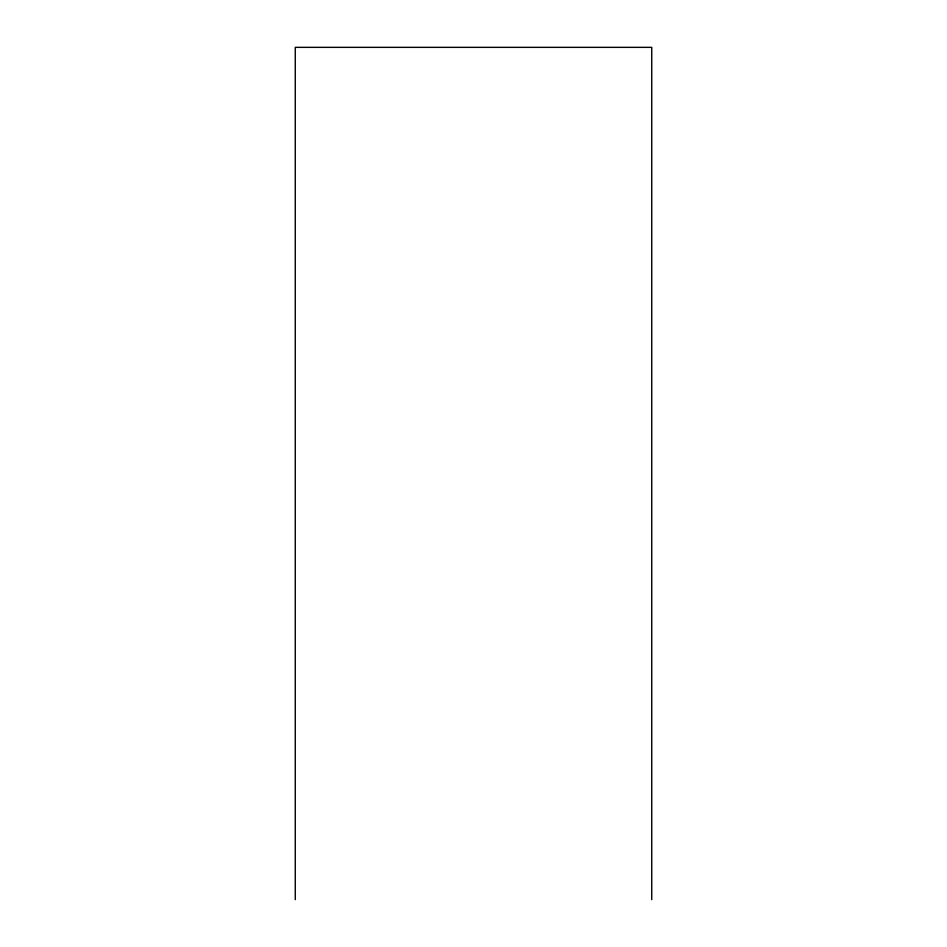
<?xml version="1.0" encoding="UTF-8"?>
<svg xmlns="http://www.w3.org/2000/svg" width="947" height="947" viewBox="0 0 947 947"><rect width="100%" height="100%" fill="white"/><g stroke="black" fill="none" stroke-linecap="round" stroke-linejoin="round"><path stroke-width="1.42" d="M651.737 899.65L651.737 47.35L295.263 47.35L295.263 899.65"/></g></svg>
